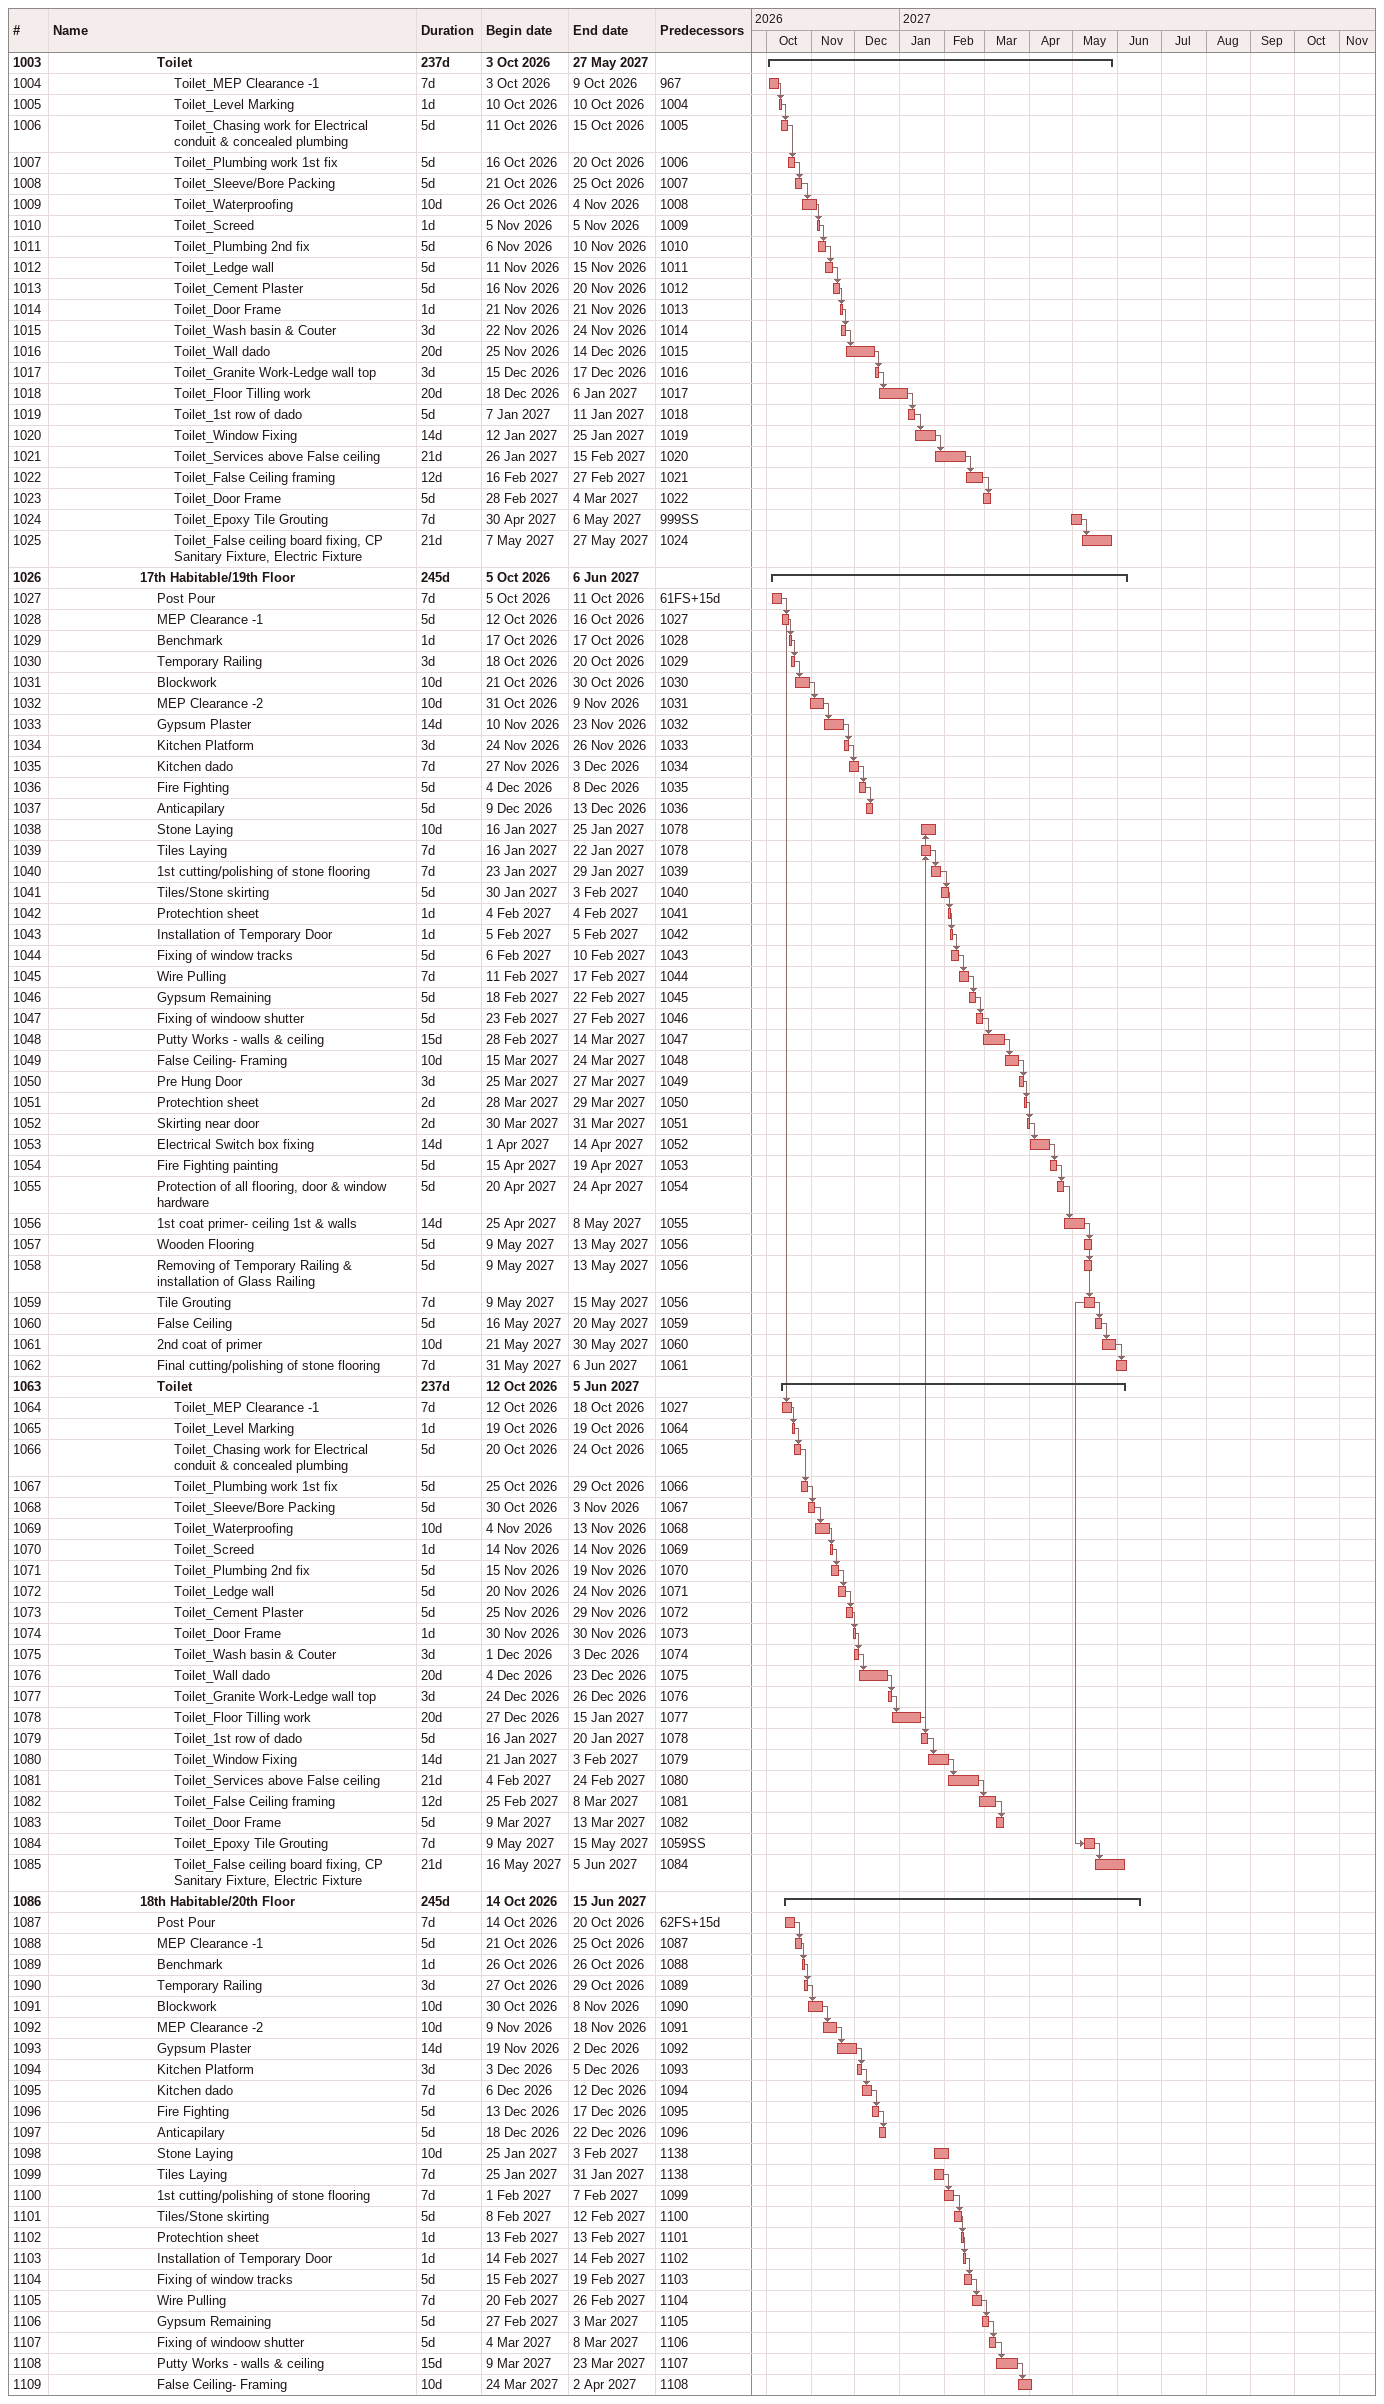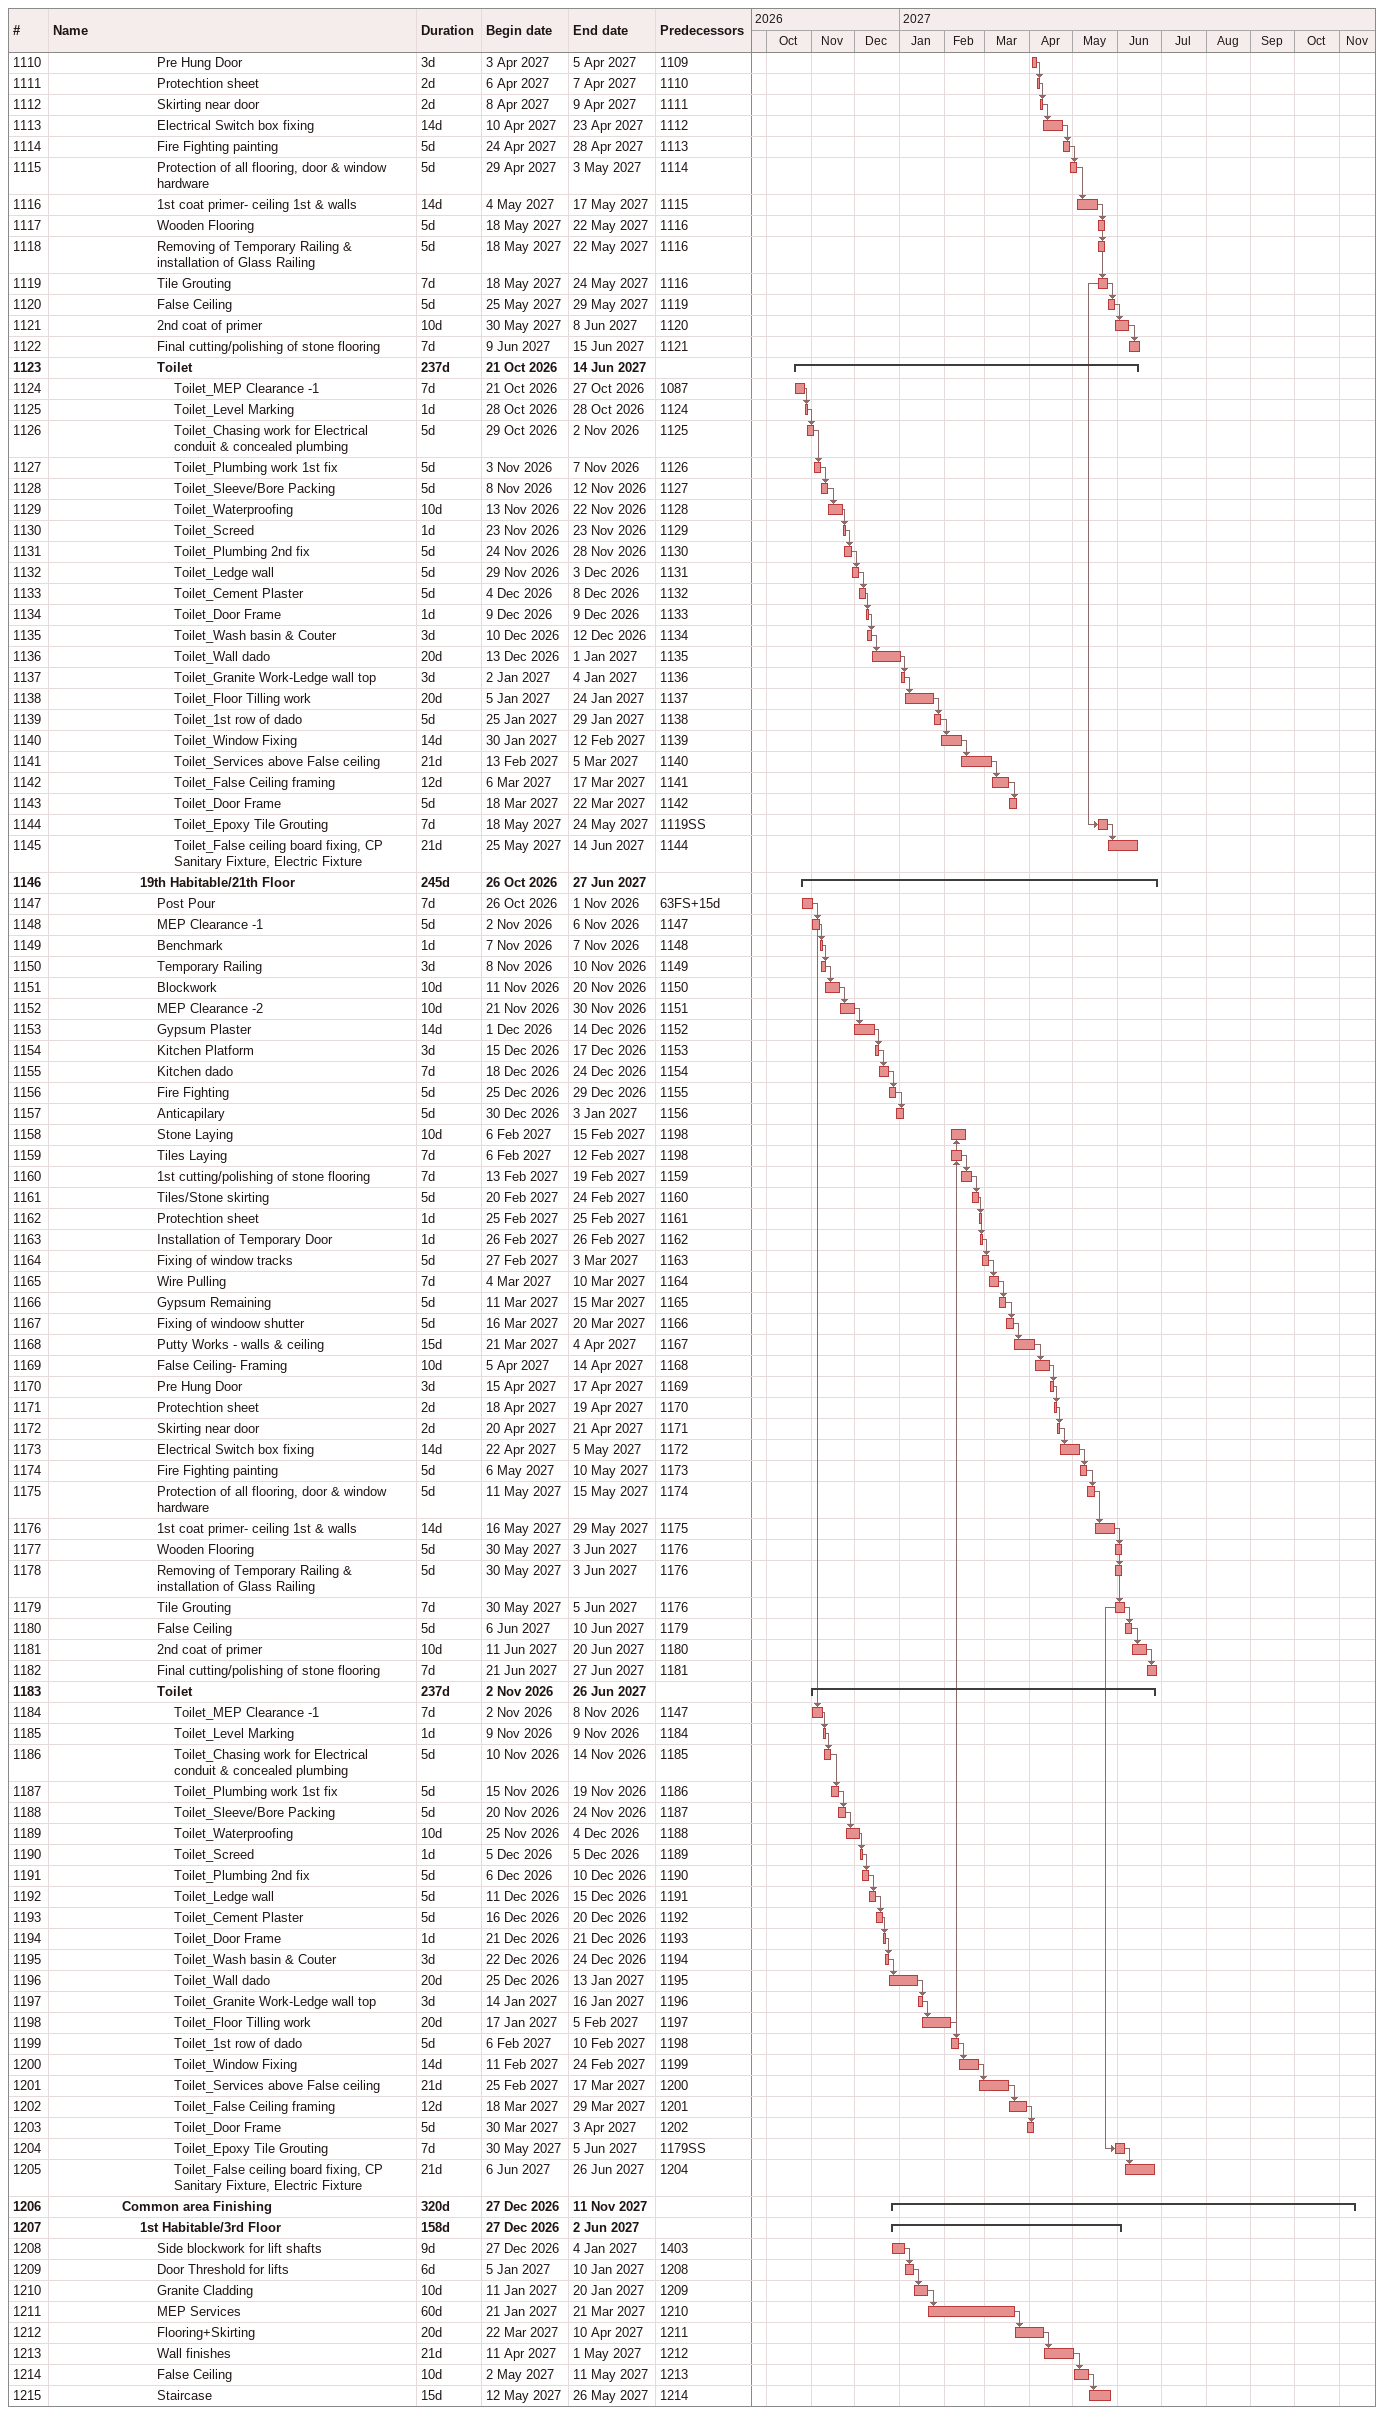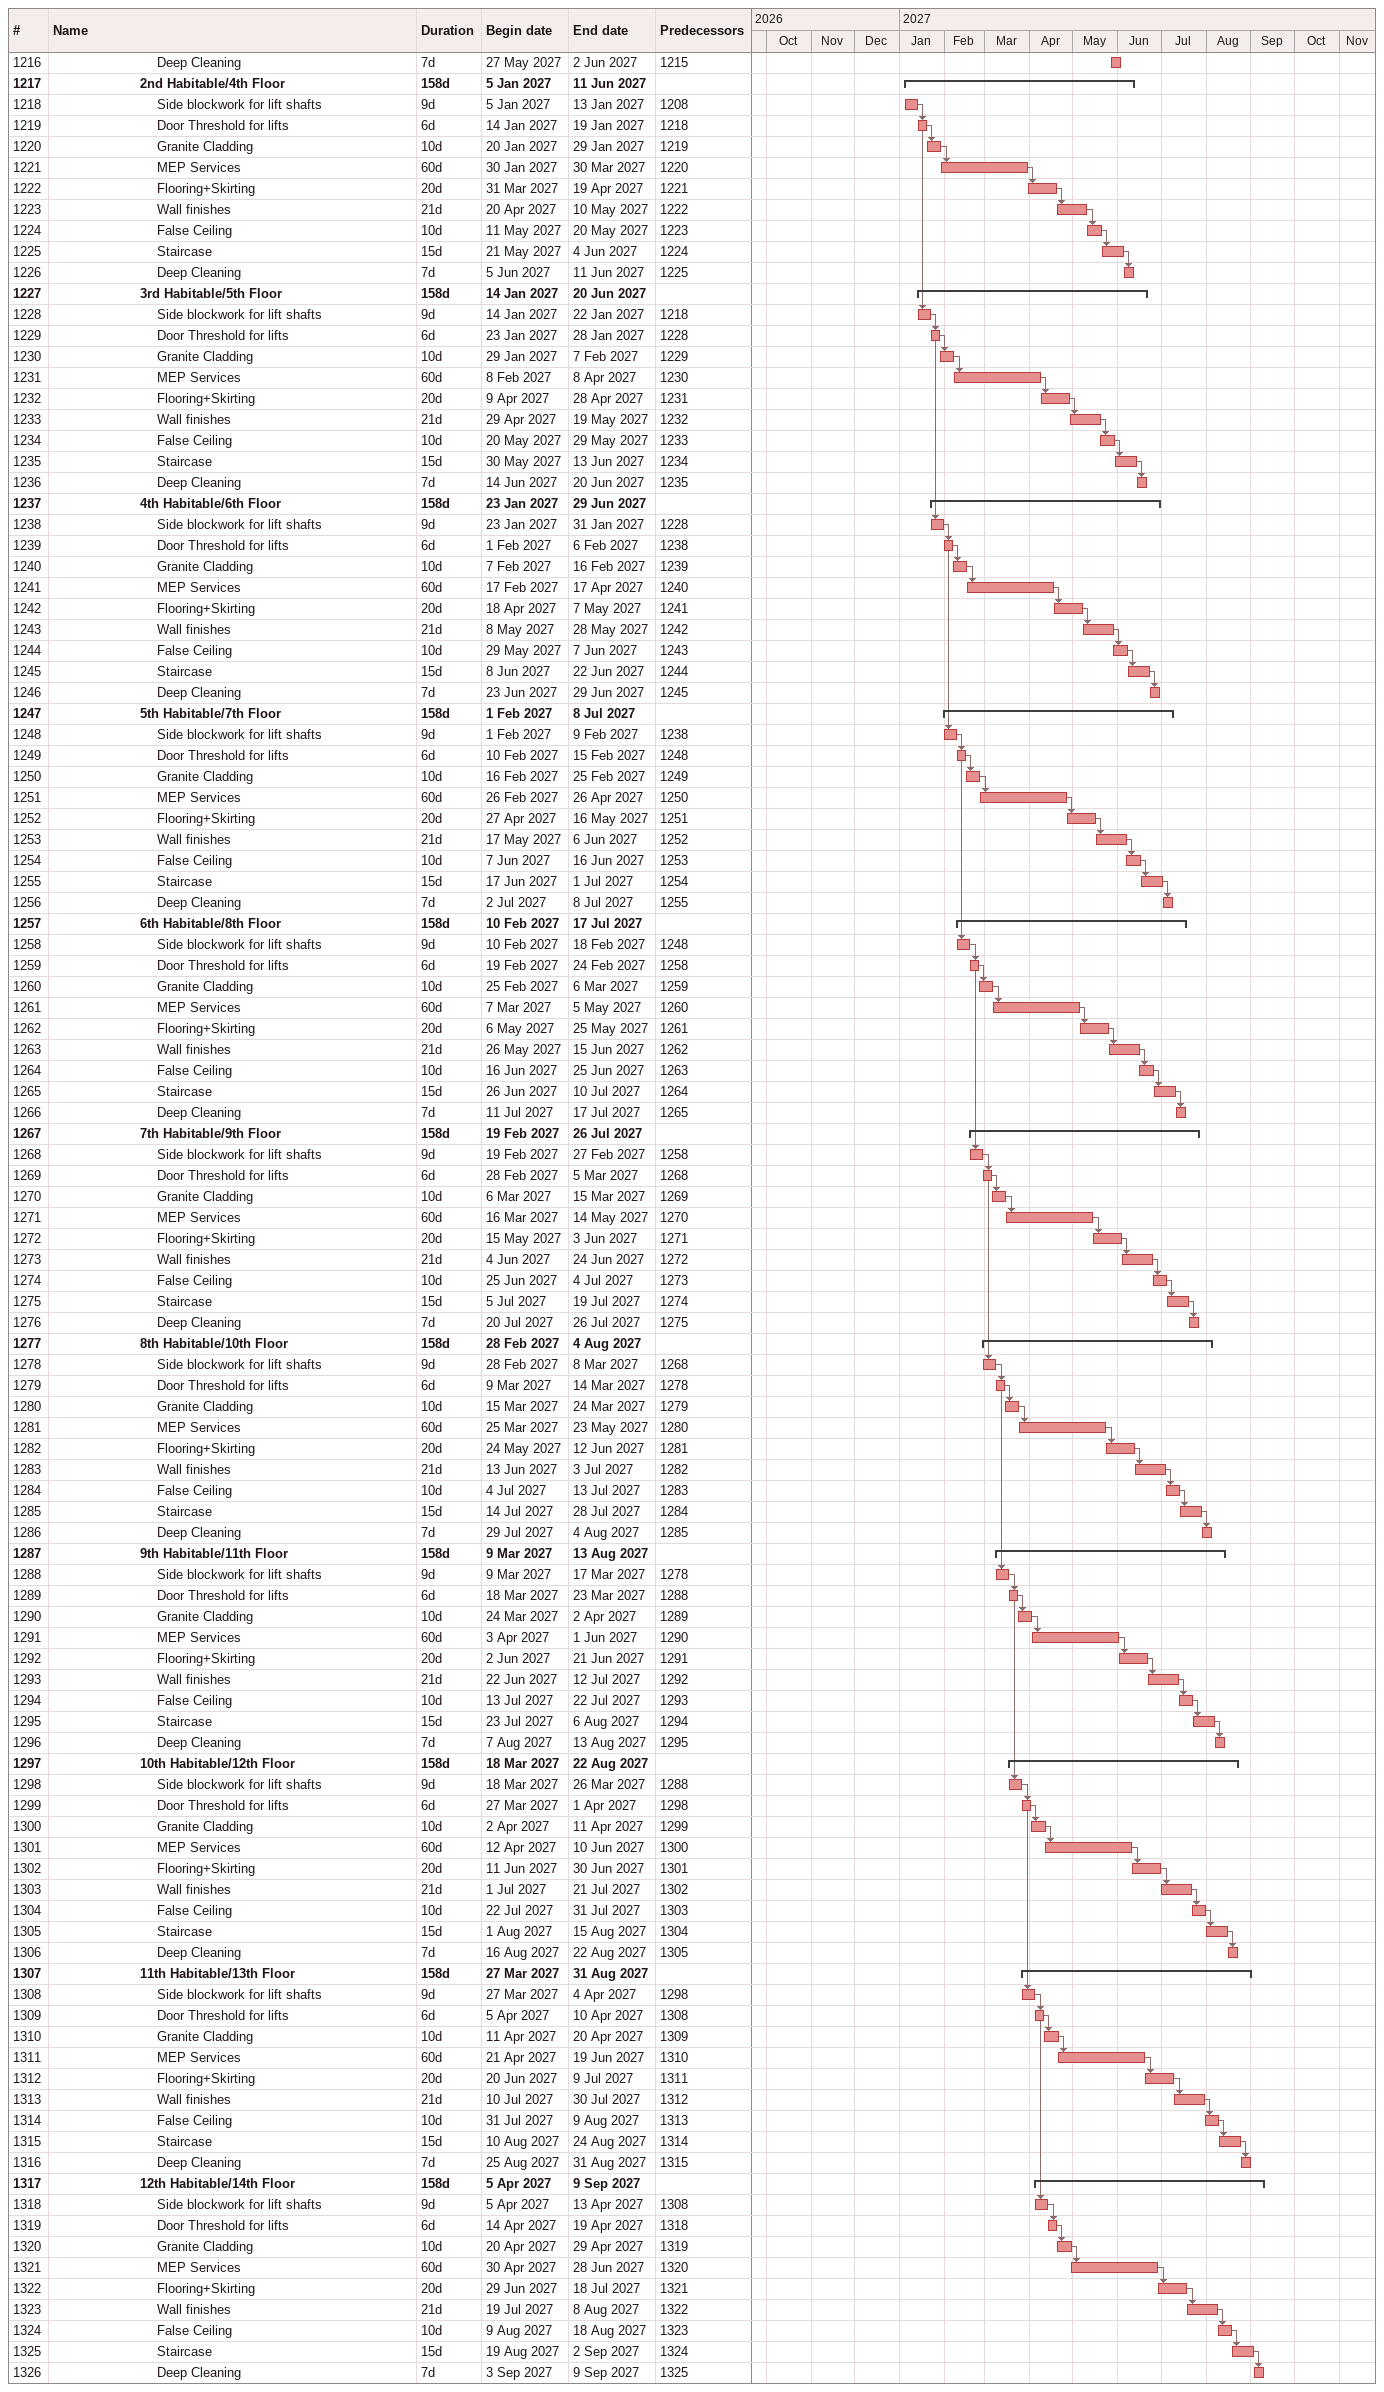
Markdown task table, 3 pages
| ID | Level | Task | Duration | Start | Finish | Predecessors |
|---|---|---|---|---|---|---|
| 1003 | 7 | **Toilet** | 237d | 2026-10-03 | 2027-05-27 |  |
| 1004 | 8 | Toilet_MEP Clearance -1 | 7d | 2026-10-03 | 2026-10-09 | 967 |
| 1005 | 8 | Toilet_Level Marking | 1d | 2026-10-10 | 2026-10-10 | 1004 |
| 1006 | 8 | Toilet_Chasing work for Electrical conduit & concealed plumbing | 5d | 2026-10-11 | 2026-10-15 | 1005 |
| 1007 | 8 | Toilet_Plumbing work 1st fix | 5d | 2026-10-16 | 2026-10-20 | 1006 |
| 1008 | 8 | Toilet_Sleeve/Bore Packing | 5d | 2026-10-21 | 2026-10-25 | 1007 |
| 1009 | 8 | Toilet_Waterproofing | 10d | 2026-10-26 | 2026-11-04 | 1008 |
| 1010 | 8 | Toilet_Screed | 1d | 2026-11-05 | 2026-11-05 | 1009 |
| 1011 | 8 | Toilet_Plumbing 2nd fix | 5d | 2026-11-06 | 2026-11-10 | 1010 |
| 1012 | 8 | Toilet_Ledge wall | 5d | 2026-11-11 | 2026-11-15 | 1011 |
| 1013 | 8 | Toilet_Cement Plaster | 5d | 2026-11-16 | 2026-11-20 | 1012 |
| 1014 | 8 | Toilet_Door Frame | 1d | 2026-11-21 | 2026-11-21 | 1013 |
| 1015 | 8 | Toilet_Wash basin & Couter | 3d | 2026-11-22 | 2026-11-24 | 1014 |
| 1016 | 8 | Toilet_Wall dado | 20d | 2026-11-25 | 2026-12-14 | 1015 |
| 1017 | 8 | Toilet_Granite Work-Ledge wall top | 3d | 2026-12-15 | 2026-12-17 | 1016 |
| 1018 | 8 | Toilet_Floor Tilling work | 20d | 2026-12-18 | 2027-01-06 | 1017 |
| 1019 | 8 | Toilet_1st row of dado | 5d | 2027-01-07 | 2027-01-11 | 1018 |
| 1020 | 8 | Toilet_Window Fixing | 14d | 2027-01-12 | 2027-01-25 | 1019 |
| 1021 | 8 | Toilet_Services above False ceiling | 21d | 2027-01-26 | 2027-02-15 | 1020 |
| 1022 | 8 | Toilet_False Ceiling framing | 12d | 2027-02-16 | 2027-02-27 | 1021 |
| 1023 | 8 | Toilet_Door Frame | 5d | 2027-02-28 | 2027-03-04 | 1022 |
| 1024 | 8 | Toilet_Epoxy Tile Grouting | 7d | 2027-04-30 | 2027-05-06 | 999SS |
| 1025 | 8 | Toilet_False ceiling board fixing, CP Sanitary Fixture, Electric Fixture | 21d | 2027-05-07 | 2027-05-27 | 1024 |
| 1026 | 6 | **17th Habitable/19th Floor** | 245d | 2026-10-05 | 2027-06-06 |  |
| 1027 | 7 | Post Pour | 7d | 2026-10-05 | 2026-10-11 | 61FS+15d |
| 1028 | 7 | MEP Clearance -1 | 5d | 2026-10-12 | 2026-10-16 | 1027 |
| 1029 | 7 | Benchmark | 1d | 2026-10-17 | 2026-10-17 | 1028 |
| 1030 | 7 | Temporary Railing | 3d | 2026-10-18 | 2026-10-20 | 1029 |
| 1031 | 7 | Blockwork | 10d | 2026-10-21 | 2026-10-30 | 1030 |
| 1032 | 7 | MEP Clearance -2 | 10d | 2026-10-31 | 2026-11-09 | 1031 |
| 1033 | 7 | Gypsum Plaster | 14d | 2026-11-10 | 2026-11-23 | 1032 |
| 1034 | 7 | Kitchen Platform | 3d | 2026-11-24 | 2026-11-26 | 1033 |
| 1035 | 7 | Kitchen dado | 7d | 2026-11-27 | 2026-12-03 | 1034 |
| 1036 | 7 | Fire Fighting | 5d | 2026-12-04 | 2026-12-08 | 1035 |
| 1037 | 7 | Anticapilary | 5d | 2026-12-09 | 2026-12-13 | 1036 |
| 1038 | 7 | Stone Laying | 10d | 2027-01-16 | 2027-01-25 | 1078 |
| 1039 | 7 | Tiles Laying | 7d | 2027-01-16 | 2027-01-22 | 1078 |
| 1040 | 7 | 1st cutting/polishing of stone flooring | 7d | 2027-01-23 | 2027-01-29 | 1039 |
| 1041 | 7 | Tiles/Stone skirting | 5d | 2027-01-30 | 2027-02-03 | 1040 |
| 1042 | 7 | Protechtion sheet | 1d | 2027-02-04 | 2027-02-04 | 1041 |
| 1043 | 7 | Installation of Temporary Door | 1d | 2027-02-05 | 2027-02-05 | 1042 |
| 1044 | 7 | Fixing of window tracks | 5d | 2027-02-06 | 2027-02-10 | 1043 |
| 1045 | 7 | Wire Pulling | 7d | 2027-02-11 | 2027-02-17 | 1044 |
| 1046 | 7 | Gypsum Remaining | 5d | 2027-02-18 | 2027-02-22 | 1045 |
| 1047 | 7 | Fixing of windoow shutter | 5d | 2027-02-23 | 2027-02-27 | 1046 |
| 1048 | 7 | Putty Works - walls & ceiling | 15d | 2027-02-28 | 2027-03-14 | 1047 |
| 1049 | 7 | False Ceiling- Framing | 10d | 2027-03-15 | 2027-03-24 | 1048 |
| 1050 | 7 | Pre Hung Door | 3d | 2027-03-25 | 2027-03-27 | 1049 |
| 1051 | 7 | Protechtion sheet | 2d | 2027-03-28 | 2027-03-29 | 1050 |
| 1052 | 7 | Skirting near door | 2d | 2027-03-30 | 2027-03-31 | 1051 |
| 1053 | 7 | Electrical Switch box fixing | 14d | 2027-04-01 | 2027-04-14 | 1052 |
| 1054 | 7 | Fire Fighting painting | 5d | 2027-04-15 | 2027-04-19 | 1053 |
| 1055 | 7 | Protection of all flooring, door & window hardware | 5d | 2027-04-20 | 2027-04-24 | 1054 |
| 1056 | 7 | 1st coat primer- ceiling 1st & walls | 14d | 2027-04-25 | 2027-05-08 | 1055 |
| 1057 | 7 | Wooden Flooring | 5d | 2027-05-09 | 2027-05-13 | 1056 |
| 1058 | 7 | Removing of Temporary Railing & installation of Glass Railing | 5d | 2027-05-09 | 2027-05-13 | 1056 |
| 1059 | 7 | Tile Grouting | 7d | 2027-05-09 | 2027-05-15 | 1056 |
| 1060 | 7 | False Ceiling | 5d | 2027-05-16 | 2027-05-20 | 1059 |
| 1061 | 7 | 2nd coat of primer | 10d | 2027-05-21 | 2027-05-30 | 1060 |
| 1062 | 7 | Final cutting/polishing of stone flooring | 7d | 2027-05-31 | 2027-06-06 | 1061 |
| 1063 | 7 | **Toilet** | 237d | 2026-10-12 | 2027-06-05 |  |
| 1064 | 8 | Toilet_MEP Clearance -1 | 7d | 2026-10-12 | 2026-10-18 | 1027 |
| 1065 | 8 | Toilet_Level Marking | 1d | 2026-10-19 | 2026-10-19 | 1064 |
| 1066 | 8 | Toilet_Chasing work for Electrical conduit & concealed plumbing | 5d | 2026-10-20 | 2026-10-24 | 1065 |
| 1067 | 8 | Toilet_Plumbing work 1st fix | 5d | 2026-10-25 | 2026-10-29 | 1066 |
| 1068 | 8 | Toilet_Sleeve/Bore Packing | 5d | 2026-10-30 | 2026-11-03 | 1067 |
| 1069 | 8 | Toilet_Waterproofing | 10d | 2026-11-04 | 2026-11-13 | 1068 |
| 1070 | 8 | Toilet_Screed | 1d | 2026-11-14 | 2026-11-14 | 1069 |
| 1071 | 8 | Toilet_Plumbing 2nd fix | 5d | 2026-11-15 | 2026-11-19 | 1070 |
| 1072 | 8 | Toilet_Ledge wall | 5d | 2026-11-20 | 2026-11-24 | 1071 |
| 1073 | 8 | Toilet_Cement Plaster | 5d | 2026-11-25 | 2026-11-29 | 1072 |
| 1074 | 8 | Toilet_Door Frame | 1d | 2026-11-30 | 2026-11-30 | 1073 |
| 1075 | 8 | Toilet_Wash basin & Couter | 3d | 2026-12-01 | 2026-12-03 | 1074 |
| 1076 | 8 | Toilet_Wall dado | 20d | 2026-12-04 | 2026-12-23 | 1075 |
| 1077 | 8 | Toilet_Granite Work-Ledge wall top | 3d | 2026-12-24 | 2026-12-26 | 1076 |
| 1078 | 8 | Toilet_Floor Tilling work | 20d | 2026-12-27 | 2027-01-15 | 1077 |
| 1079 | 8 | Toilet_1st row of dado | 5d | 2027-01-16 | 2027-01-20 | 1078 |
| 1080 | 8 | Toilet_Window Fixing | 14d | 2027-01-21 | 2027-02-03 | 1079 |
| 1081 | 8 | Toilet_Services above False ceiling | 21d | 2027-02-04 | 2027-02-24 | 1080 |
| 1082 | 8 | Toilet_False Ceiling framing | 12d | 2027-02-25 | 2027-03-08 | 1081 |
| 1083 | 8 | Toilet_Door Frame | 5d | 2027-03-09 | 2027-03-13 | 1082 |
| 1084 | 8 | Toilet_Epoxy Tile Grouting | 7d | 2027-05-09 | 2027-05-15 | 1059SS |
| 1085 | 8 | Toilet_False ceiling board fixing, CP Sanitary Fixture, Electric Fixture | 21d | 2027-05-16 | 2027-06-05 | 1084 |
| 1086 | 6 | **18th Habitable/20th Floor** | 245d | 2026-10-14 | 2027-06-15 |  |
| 1087 | 7 | Post Pour | 7d | 2026-10-14 | 2026-10-20 | 62FS+15d |
| 1088 | 7 | MEP Clearance -1 | 5d | 2026-10-21 | 2026-10-25 | 1087 |
| 1089 | 7 | Benchmark | 1d | 2026-10-26 | 2026-10-26 | 1088 |
| 1090 | 7 | Temporary Railing | 3d | 2026-10-27 | 2026-10-29 | 1089 |
| 1091 | 7 | Blockwork | 10d | 2026-10-30 | 2026-11-08 | 1090 |
| 1092 | 7 | MEP Clearance -2 | 10d | 2026-11-09 | 2026-11-18 | 1091 |
| 1093 | 7 | Gypsum Plaster | 14d | 2026-11-19 | 2026-12-02 | 1092 |
| 1094 | 7 | Kitchen Platform | 3d | 2026-12-03 | 2026-12-05 | 1093 |
| 1095 | 7 | Kitchen dado | 7d | 2026-12-06 | 2026-12-12 | 1094 |
| 1096 | 7 | Fire Fighting | 5d | 2026-12-13 | 2026-12-17 | 1095 |
| 1097 | 7 | Anticapilary | 5d | 2026-12-18 | 2026-12-22 | 1096 |
| 1098 | 7 | Stone Laying | 10d | 2027-01-25 | 2027-02-03 | 1138 |
| 1099 | 7 | Tiles Laying | 7d | 2027-01-25 | 2027-01-31 | 1138 |
| 1100 | 7 | 1st cutting/polishing of stone flooring | 7d | 2027-02-01 | 2027-02-07 | 1099 |
| 1101 | 7 | Tiles/Stone skirting | 5d | 2027-02-08 | 2027-02-12 | 1100 |
| 1102 | 7 | Protechtion sheet | 1d | 2027-02-13 | 2027-02-13 | 1101 |
| 1103 | 7 | Installation of Temporary Door | 1d | 2027-02-14 | 2027-02-14 | 1102 |
| 1104 | 7 | Fixing of window tracks | 5d | 2027-02-15 | 2027-02-19 | 1103 |
| 1105 | 7 | Wire Pulling | 7d | 2027-02-20 | 2027-02-26 | 1104 |
| 1106 | 7 | Gypsum Remaining | 5d | 2027-02-27 | 2027-03-03 | 1105 |
| 1107 | 7 | Fixing of windoow shutter | 5d | 2027-03-04 | 2027-03-08 | 1106 |
| 1108 | 7 | Putty Works - walls & ceiling | 15d | 2027-03-09 | 2027-03-23 | 1107 |
| 1109 | 7 | False Ceiling- Framing | 10d | 2027-03-24 | 2027-04-02 | 1108 |
| 1110 | 7 | Pre Hung Door | 3d | 2027-04-03 | 2027-04-05 | 1109 |
| 1111 | 7 | Protechtion sheet | 2d | 2027-04-06 | 2027-04-07 | 1110 |
| 1112 | 7 | Skirting near door | 2d | 2027-04-08 | 2027-04-09 | 1111 |
| 1113 | 7 | Electrical Switch box fixing | 14d | 2027-04-10 | 2027-04-23 | 1112 |
| 1114 | 7 | Fire Fighting painting | 5d | 2027-04-24 | 2027-04-28 | 1113 |
| 1115 | 7 | Protection of all flooring, door & window hardware | 5d | 2027-04-29 | 2027-05-03 | 1114 |
| 1116 | 7 | 1st coat primer- ceiling 1st & walls | 14d | 2027-05-04 | 2027-05-17 | 1115 |
| 1117 | 7 | Wooden Flooring | 5d | 2027-05-18 | 2027-05-22 | 1116 |
| 1118 | 7 | Removing of Temporary Railing & installation of Glass Railing | 5d | 2027-05-18 | 2027-05-22 | 1116 |
| 1119 | 7 | Tile Grouting | 7d | 2027-05-18 | 2027-05-24 | 1116 |
| 1120 | 7 | False Ceiling | 5d | 2027-05-25 | 2027-05-29 | 1119 |
| 1121 | 7 | 2nd coat of primer | 10d | 2027-05-30 | 2027-06-08 | 1120 |
| 1122 | 7 | Final cutting/polishing of stone flooring | 7d | 2027-06-09 | 2027-06-15 | 1121 |
| 1123 | 7 | **Toilet** | 237d | 2026-10-21 | 2027-06-14 |  |
| 1124 | 8 | Toilet_MEP Clearance -1 | 7d | 2026-10-21 | 2026-10-27 | 1087 |
| 1125 | 8 | Toilet_Level Marking | 1d | 2026-10-28 | 2026-10-28 | 1124 |
| 1126 | 8 | Toilet_Chasing work for Electrical conduit & concealed plumbing | 5d | 2026-10-29 | 2026-11-02 | 1125 |
| 1127 | 8 | Toilet_Plumbing work 1st fix | 5d | 2026-11-03 | 2026-11-07 | 1126 |
| 1128 | 8 | Toilet_Sleeve/Bore Packing | 5d | 2026-11-08 | 2026-11-12 | 1127 |
| 1129 | 8 | Toilet_Waterproofing | 10d | 2026-11-13 | 2026-11-22 | 1128 |
| 1130 | 8 | Toilet_Screed | 1d | 2026-11-23 | 2026-11-23 | 1129 |
| 1131 | 8 | Toilet_Plumbing 2nd fix | 5d | 2026-11-24 | 2026-11-28 | 1130 |
| 1132 | 8 | Toilet_Ledge wall | 5d | 2026-11-29 | 2026-12-03 | 1131 |
| 1133 | 8 | Toilet_Cement Plaster | 5d | 2026-12-04 | 2026-12-08 | 1132 |
| 1134 | 8 | Toilet_Door Frame | 1d | 2026-12-09 | 2026-12-09 | 1133 |
| 1135 | 8 | Toilet_Wash basin & Couter | 3d | 2026-12-10 | 2026-12-12 | 1134 |
| 1136 | 8 | Toilet_Wall dado | 20d | 2026-12-13 | 2027-01-01 | 1135 |
| 1137 | 8 | Toilet_Granite Work-Ledge wall top | 3d | 2027-01-02 | 2027-01-04 | 1136 |
| 1138 | 8 | Toilet_Floor Tilling work | 20d | 2027-01-05 | 2027-01-24 | 1137 |
| 1139 | 8 | Toilet_1st row of dado | 5d | 2027-01-25 | 2027-01-29 | 1138 |
| 1140 | 8 | Toilet_Window Fixing | 14d | 2027-01-30 | 2027-02-12 | 1139 |
| 1141 | 8 | Toilet_Services above False ceiling | 21d | 2027-02-13 | 2027-03-05 | 1140 |
| 1142 | 8 | Toilet_False Ceiling framing | 12d | 2027-03-06 | 2027-03-17 | 1141 |
| 1143 | 8 | Toilet_Door Frame | 5d | 2027-03-18 | 2027-03-22 | 1142 |
| 1144 | 8 | Toilet_Epoxy Tile Grouting | 7d | 2027-05-18 | 2027-05-24 | 1119SS |
| 1145 | 8 | Toilet_False ceiling board fixing, CP Sanitary Fixture, Electric Fixture | 21d | 2027-05-25 | 2027-06-14 | 1144 |
| 1146 | 6 | **19th Habitable/21th Floor** | 245d | 2026-10-26 | 2027-06-27 |  |
| 1147 | 7 | Post Pour | 7d | 2026-10-26 | 2026-11-01 | 63FS+15d |
| 1148 | 7 | MEP Clearance -1 | 5d | 2026-11-02 | 2026-11-06 | 1147 |
| 1149 | 7 | Benchmark | 1d | 2026-11-07 | 2026-11-07 | 1148 |
| 1150 | 7 | Temporary Railing | 3d | 2026-11-08 | 2026-11-10 | 1149 |
| 1151 | 7 | Blockwork | 10d | 2026-11-11 | 2026-11-20 | 1150 |
| 1152 | 7 | MEP Clearance -2 | 10d | 2026-11-21 | 2026-11-30 | 1151 |
| 1153 | 7 | Gypsum Plaster | 14d | 2026-12-01 | 2026-12-14 | 1152 |
| 1154 | 7 | Kitchen Platform | 3d | 2026-12-15 | 2026-12-17 | 1153 |
| 1155 | 7 | Kitchen dado | 7d | 2026-12-18 | 2026-12-24 | 1154 |
| 1156 | 7 | Fire Fighting | 5d | 2026-12-25 | 2026-12-29 | 1155 |
| 1157 | 7 | Anticapilary | 5d | 2026-12-30 | 2027-01-03 | 1156 |
| 1158 | 7 | Stone Laying | 10d | 2027-02-06 | 2027-02-15 | 1198 |
| 1159 | 7 | Tiles Laying | 7d | 2027-02-06 | 2027-02-12 | 1198 |
| 1160 | 7 | 1st cutting/polishing of stone flooring | 7d | 2027-02-13 | 2027-02-19 | 1159 |
| 1161 | 7 | Tiles/Stone skirting | 5d | 2027-02-20 | 2027-02-24 | 1160 |
| 1162 | 7 | Protechtion sheet | 1d | 2027-02-25 | 2027-02-25 | 1161 |
| 1163 | 7 | Installation of Temporary Door | 1d | 2027-02-26 | 2027-02-26 | 1162 |
| 1164 | 7 | Fixing of window tracks | 5d | 2027-02-27 | 2027-03-03 | 1163 |
| 1165 | 7 | Wire Pulling | 7d | 2027-03-04 | 2027-03-10 | 1164 |
| 1166 | 7 | Gypsum Remaining | 5d | 2027-03-11 | 2027-03-15 | 1165 |
| 1167 | 7 | Fixing of windoow shutter | 5d | 2027-03-16 | 2027-03-20 | 1166 |
| 1168 | 7 | Putty Works - walls & ceiling | 15d | 2027-03-21 | 2027-04-04 | 1167 |
| 1169 | 7 | False Ceiling- Framing | 10d | 2027-04-05 | 2027-04-14 | 1168 |
| 1170 | 7 | Pre Hung Door | 3d | 2027-04-15 | 2027-04-17 | 1169 |
| 1171 | 7 | Protechtion sheet | 2d | 2027-04-18 | 2027-04-19 | 1170 |
| 1172 | 7 | Skirting near door | 2d | 2027-04-20 | 2027-04-21 | 1171 |
| 1173 | 7 | Electrical Switch box fixing | 14d | 2027-04-22 | 2027-05-05 | 1172 |
| 1174 | 7 | Fire Fighting painting | 5d | 2027-05-06 | 2027-05-10 | 1173 |
| 1175 | 7 | Protection of all flooring, door & window hardware | 5d | 2027-05-11 | 2027-05-15 | 1174 |
| 1176 | 7 | 1st coat primer- ceiling 1st & walls | 14d | 2027-05-16 | 2027-05-29 | 1175 |
| 1177 | 7 | Wooden Flooring | 5d | 2027-05-30 | 2027-06-03 | 1176 |
| 1178 | 7 | Removing of Temporary Railing & installation of Glass Railing | 5d | 2027-05-30 | 2027-06-03 | 1176 |
| 1179 | 7 | Tile Grouting | 7d | 2027-05-30 | 2027-06-05 | 1176 |
| 1180 | 7 | False Ceiling | 5d | 2027-06-06 | 2027-06-10 | 1179 |
| 1181 | 7 | 2nd coat of primer | 10d | 2027-06-11 | 2027-06-20 | 1180 |
| 1182 | 7 | Final cutting/polishing of stone flooring | 7d | 2027-06-21 | 2027-06-27 | 1181 |
| 1183 | 7 | **Toilet** | 237d | 2026-11-02 | 2027-06-26 |  |
| 1184 | 8 | Toilet_MEP Clearance -1 | 7d | 2026-11-02 | 2026-11-08 | 1147 |
| 1185 | 8 | Toilet_Level Marking | 1d | 2026-11-09 | 2026-11-09 | 1184 |
| 1186 | 8 | Toilet_Chasing work for Electrical conduit & concealed plumbing | 5d | 2026-11-10 | 2026-11-14 | 1185 |
| 1187 | 8 | Toilet_Plumbing work 1st fix | 5d | 2026-11-15 | 2026-11-19 | 1186 |
| 1188 | 8 | Toilet_Sleeve/Bore Packing | 5d | 2026-11-20 | 2026-11-24 | 1187 |
| 1189 | 8 | Toilet_Waterproofing | 10d | 2026-11-25 | 2026-12-04 | 1188 |
| 1190 | 8 | Toilet_Screed | 1d | 2026-12-05 | 2026-12-05 | 1189 |
| 1191 | 8 | Toilet_Plumbing 2nd fix | 5d | 2026-12-06 | 2026-12-10 | 1190 |
| 1192 | 8 | Toilet_Ledge wall | 5d | 2026-12-11 | 2026-12-15 | 1191 |
| 1193 | 8 | Toilet_Cement Plaster | 5d | 2026-12-16 | 2026-12-20 | 1192 |
| 1194 | 8 | Toilet_Door Frame | 1d | 2026-12-21 | 2026-12-21 | 1193 |
| 1195 | 8 | Toilet_Wash basin & Couter | 3d | 2026-12-22 | 2026-12-24 | 1194 |
| 1196 | 8 | Toilet_Wall dado | 20d | 2026-12-25 | 2027-01-13 | 1195 |
| 1197 | 8 | Toilet_Granite Work-Ledge wall top | 3d | 2027-01-14 | 2027-01-16 | 1196 |
| 1198 | 8 | Toilet_Floor Tilling work | 20d | 2027-01-17 | 2027-02-05 | 1197 |
| 1199 | 8 | Toilet_1st row of dado | 5d | 2027-02-06 | 2027-02-10 | 1198 |
| 1200 | 8 | Toilet_Window Fixing | 14d | 2027-02-11 | 2027-02-24 | 1199 |
| 1201 | 8 | Toilet_Services above False ceiling | 21d | 2027-02-25 | 2027-03-17 | 1200 |
| 1202 | 8 | Toilet_False Ceiling framing | 12d | 2027-03-18 | 2027-03-29 | 1201 |
| 1203 | 8 | Toilet_Door Frame | 5d | 2027-03-30 | 2027-04-03 | 1202 |
| 1204 | 8 | Toilet_Epoxy Tile Grouting | 7d | 2027-05-30 | 2027-06-05 | 1179SS |
| 1205 | 8 | Toilet_False ceiling board fixing, CP Sanitary Fixture, Electric Fixture | 21d | 2027-06-06 | 2027-06-26 | 1204 |
| 1206 | 5 | **Common area Finishing** | 320d | 2026-12-27 | 2027-11-11 |  |
| 1207 | 6 | **1st Habitable/3rd Floor** | 158d | 2026-12-27 | 2027-06-02 |  |
| 1208 | 7 | Side blockwork for lift shafts | 9d | 2026-12-27 | 2027-01-04 | 1403 |
| 1209 | 7 | Door Threshold for lifts | 6d | 2027-01-05 | 2027-01-10 | 1208 |
| 1210 | 7 | Granite Cladding | 10d | 2027-01-11 | 2027-01-20 | 1209 |
| 1211 | 7 | MEP Services | 60d | 2027-01-21 | 2027-03-21 | 1210 |
| 1212 | 7 | Flooring+Skirting | 20d | 2027-03-22 | 2027-04-10 | 1211 |
| 1213 | 7 | Wall finishes | 21d | 2027-04-11 | 2027-05-01 | 1212 |
| 1214 | 7 | False Ceiling | 10d | 2027-05-02 | 2027-05-11 | 1213 |
| 1215 | 7 | Staircase | 15d | 2027-05-12 | 2027-05-26 | 1214 |
| 1216 | 7 | Deep Cleaning | 7d | 2027-05-27 | 2027-06-02 | 1215 |
| 1217 | 6 | **2nd Habitable/4th Floor** | 158d | 2027-01-05 | 2027-06-11 |  |
| 1218 | 7 | Side blockwork for lift shafts | 9d | 2027-01-05 | 2027-01-13 | 1208 |
| 1219 | 7 | Door Threshold for lifts | 6d | 2027-01-14 | 2027-01-19 | 1218 |
| 1220 | 7 | Granite Cladding | 10d | 2027-01-20 | 2027-01-29 | 1219 |
| 1221 | 7 | MEP Services | 60d | 2027-01-30 | 2027-03-30 | 1220 |
| 1222 | 7 | Flooring+Skirting | 20d | 2027-03-31 | 2027-04-19 | 1221 |
| 1223 | 7 | Wall finishes | 21d | 2027-04-20 | 2027-05-10 | 1222 |
| 1224 | 7 | False Ceiling | 10d | 2027-05-11 | 2027-05-20 | 1223 |
| 1225 | 7 | Staircase | 15d | 2027-05-21 | 2027-06-04 | 1224 |
| 1226 | 7 | Deep Cleaning | 7d | 2027-06-05 | 2027-06-11 | 1225 |
| 1227 | 6 | **3rd Habitable/5th Floor** | 158d | 2027-01-14 | 2027-06-20 |  |
| 1228 | 7 | Side blockwork for lift shafts | 9d | 2027-01-14 | 2027-01-22 | 1218 |
| 1229 | 7 | Door Threshold for lifts | 6d | 2027-01-23 | 2027-01-28 | 1228 |
| 1230 | 7 | Granite Cladding | 10d | 2027-01-29 | 2027-02-07 | 1229 |
| 1231 | 7 | MEP Services | 60d | 2027-02-08 | 2027-04-08 | 1230 |
| 1232 | 7 | Flooring+Skirting | 20d | 2027-04-09 | 2027-04-28 | 1231 |
| 1233 | 7 | Wall finishes | 21d | 2027-04-29 | 2027-05-19 | 1232 |
| 1234 | 7 | False Ceiling | 10d | 2027-05-20 | 2027-05-29 | 1233 |
| 1235 | 7 | Staircase | 15d | 2027-05-30 | 2027-06-13 | 1234 |
| 1236 | 7 | Deep Cleaning | 7d | 2027-06-14 | 2027-06-20 | 1235 |
| 1237 | 6 | **4th Habitable/6th Floor** | 158d | 2027-01-23 | 2027-06-29 |  |
| 1238 | 7 | Side blockwork for lift shafts | 9d | 2027-01-23 | 2027-01-31 | 1228 |
| 1239 | 7 | Door Threshold for lifts | 6d | 2027-02-01 | 2027-02-06 | 1238 |
| 1240 | 7 | Granite Cladding | 10d | 2027-02-07 | 2027-02-16 | 1239 |
| 1241 | 7 | MEP Services | 60d | 2027-02-17 | 2027-04-17 | 1240 |
| 1242 | 7 | Flooring+Skirting | 20d | 2027-04-18 | 2027-05-07 | 1241 |
| 1243 | 7 | Wall finishes | 21d | 2027-05-08 | 2027-05-28 | 1242 |
| 1244 | 7 | False Ceiling | 10d | 2027-05-29 | 2027-06-07 | 1243 |
| 1245 | 7 | Staircase | 15d | 2027-06-08 | 2027-06-22 | 1244 |
| 1246 | 7 | Deep Cleaning | 7d | 2027-06-23 | 2027-06-29 | 1245 |
| 1247 | 6 | **5th Habitable/7th Floor** | 158d | 2027-02-01 | 2027-07-08 |  |
| 1248 | 7 | Side blockwork for lift shafts | 9d | 2027-02-01 | 2027-02-09 | 1238 |
| 1249 | 7 | Door Threshold for lifts | 6d | 2027-02-10 | 2027-02-15 | 1248 |
| 1250 | 7 | Granite Cladding | 10d | 2027-02-16 | 2027-02-25 | 1249 |
| 1251 | 7 | MEP Services | 60d | 2027-02-26 | 2027-04-26 | 1250 |
| 1252 | 7 | Flooring+Skirting | 20d | 2027-04-27 | 2027-05-16 | 1251 |
| 1253 | 7 | Wall finishes | 21d | 2027-05-17 | 2027-06-06 | 1252 |
| 1254 | 7 | False Ceiling | 10d | 2027-06-07 | 2027-06-16 | 1253 |
| 1255 | 7 | Staircase | 15d | 2027-06-17 | 2027-07-01 | 1254 |
| 1256 | 7 | Deep Cleaning | 7d | 2027-07-02 | 2027-07-08 | 1255 |
| 1257 | 6 | **6th Habitable/8th Floor** | 158d | 2027-02-10 | 2027-07-17 |  |
| 1258 | 7 | Side blockwork for lift shafts | 9d | 2027-02-10 | 2027-02-18 | 1248 |
| 1259 | 7 | Door Threshold for lifts | 6d | 2027-02-19 | 2027-02-24 | 1258 |
| 1260 | 7 | Granite Cladding | 10d | 2027-02-25 | 2027-03-06 | 1259 |
| 1261 | 7 | MEP Services | 60d | 2027-03-07 | 2027-05-05 | 1260 |
| 1262 | 7 | Flooring+Skirting | 20d | 2027-05-06 | 2027-05-25 | 1261 |
| 1263 | 7 | Wall finishes | 21d | 2027-05-26 | 2027-06-15 | 1262 |
| 1264 | 7 | False Ceiling | 10d | 2027-06-16 | 2027-06-25 | 1263 |
| 1265 | 7 | Staircase | 15d | 2027-06-26 | 2027-07-10 | 1264 |
| 1266 | 7 | Deep Cleaning | 7d | 2027-07-11 | 2027-07-17 | 1265 |
| 1267 | 6 | **7th Habitable/9th Floor** | 158d | 2027-02-19 | 2027-07-26 |  |
| 1268 | 7 | Side blockwork for lift shafts | 9d | 2027-02-19 | 2027-02-27 | 1258 |
| 1269 | 7 | Door Threshold for lifts | 6d | 2027-02-28 | 2027-03-05 | 1268 |
| 1270 | 7 | Granite Cladding | 10d | 2027-03-06 | 2027-03-15 | 1269 |
| 1271 | 7 | MEP Services | 60d | 2027-03-16 | 2027-05-14 | 1270 |
| 1272 | 7 | Flooring+Skirting | 20d | 2027-05-15 | 2027-06-03 | 1271 |
| 1273 | 7 | Wall finishes | 21d | 2027-06-04 | 2027-06-24 | 1272 |
| 1274 | 7 | False Ceiling | 10d | 2027-06-25 | 2027-07-04 | 1273 |
| 1275 | 7 | Staircase | 15d | 2027-07-05 | 2027-07-19 | 1274 |
| 1276 | 7 | Deep Cleaning | 7d | 2027-07-20 | 2027-07-26 | 1275 |
| 1277 | 6 | **8th Habitable/10th Floor** | 158d | 2027-02-28 | 2027-08-04 |  |
| 1278 | 7 | Side blockwork for lift shafts | 9d | 2027-02-28 | 2027-03-08 | 1268 |
| 1279 | 7 | Door Threshold for lifts | 6d | 2027-03-09 | 2027-03-14 | 1278 |
| 1280 | 7 | Granite Cladding | 10d | 2027-03-15 | 2027-03-24 | 1279 |
| 1281 | 7 | MEP Services | 60d | 2027-03-25 | 2027-05-23 | 1280 |
| 1282 | 7 | Flooring+Skirting | 20d | 2027-05-24 | 2027-06-12 | 1281 |
| 1283 | 7 | Wall finishes | 21d | 2027-06-13 | 2027-07-03 | 1282 |
| 1284 | 7 | False Ceiling | 10d | 2027-07-04 | 2027-07-13 | 1283 |
| 1285 | 7 | Staircase | 15d | 2027-07-14 | 2027-07-28 | 1284 |
| 1286 | 7 | Deep Cleaning | 7d | 2027-07-29 | 2027-08-04 | 1285 |
| 1287 | 6 | **9th Habitable/11th Floor** | 158d | 2027-03-09 | 2027-08-13 |  |
| 1288 | 7 | Side blockwork for lift shafts | 9d | 2027-03-09 | 2027-03-17 | 1278 |
| 1289 | 7 | Door Threshold for lifts | 6d | 2027-03-18 | 2027-03-23 | 1288 |
| 1290 | 7 | Granite Cladding | 10d | 2027-03-24 | 2027-04-02 | 1289 |
| 1291 | 7 | MEP Services | 60d | 2027-04-03 | 2027-06-01 | 1290 |
| 1292 | 7 | Flooring+Skirting | 20d | 2027-06-02 | 2027-06-21 | 1291 |
| 1293 | 7 | Wall finishes | 21d | 2027-06-22 | 2027-07-12 | 1292 |
| 1294 | 7 | False Ceiling | 10d | 2027-07-13 | 2027-07-22 | 1293 |
| 1295 | 7 | Staircase | 15d | 2027-07-23 | 2027-08-06 | 1294 |
| 1296 | 7 | Deep Cleaning | 7d | 2027-08-07 | 2027-08-13 | 1295 |
| 1297 | 6 | **10th Habitable/12th Floor** | 158d | 2027-03-18 | 2027-08-22 |  |
| 1298 | 7 | Side blockwork for lift shafts | 9d | 2027-03-18 | 2027-03-26 | 1288 |
| 1299 | 7 | Door Threshold for lifts | 6d | 2027-03-27 | 2027-04-01 | 1298 |
| 1300 | 7 | Granite Cladding | 10d | 2027-04-02 | 2027-04-11 | 1299 |
| 1301 | 7 | MEP Services | 60d | 2027-04-12 | 2027-06-10 | 1300 |
| 1302 | 7 | Flooring+Skirting | 20d | 2027-06-11 | 2027-06-30 | 1301 |
| 1303 | 7 | Wall finishes | 21d | 2027-07-01 | 2027-07-21 | 1302 |
| 1304 | 7 | False Ceiling | 10d | 2027-07-22 | 2027-07-31 | 1303 |
| 1305 | 7 | Staircase | 15d | 2027-08-01 | 2027-08-15 | 1304 |
| 1306 | 7 | Deep Cleaning | 7d | 2027-08-16 | 2027-08-22 | 1305 |
| 1307 | 6 | **11th Habitable/13th Floor** | 158d | 2027-03-27 | 2027-08-31 |  |
| 1308 | 7 | Side blockwork for lift shafts | 9d | 2027-03-27 | 2027-04-04 | 1298 |
| 1309 | 7 | Door Threshold for lifts | 6d | 2027-04-05 | 2027-04-10 | 1308 |
| 1310 | 7 | Granite Cladding | 10d | 2027-04-11 | 2027-04-20 | 1309 |
| 1311 | 7 | MEP Services | 60d | 2027-04-21 | 2027-06-19 | 1310 |
| 1312 | 7 | Flooring+Skirting | 20d | 2027-06-20 | 2027-07-09 | 1311 |
| 1313 | 7 | Wall finishes | 21d | 2027-07-10 | 2027-07-30 | 1312 |
| 1314 | 7 | False Ceiling | 10d | 2027-07-31 | 2027-08-09 | 1313 |
| 1315 | 7 | Staircase | 15d | 2027-08-10 | 2027-08-24 | 1314 |
| 1316 | 7 | Deep Cleaning | 7d | 2027-08-25 | 2027-08-31 | 1315 |
| 1317 | 6 | **12th Habitable/14th Floor** | 158d | 2027-04-05 | 2027-09-09 |  |
| 1318 | 7 | Side blockwork for lift shafts | 9d | 2027-04-05 | 2027-04-13 | 1308 |
| 1319 | 7 | Door Threshold for lifts | 6d | 2027-04-14 | 2027-04-19 | 1318 |
| 1320 | 7 | Granite Cladding | 10d | 2027-04-20 | 2027-04-29 | 1319 |
| 1321 | 7 | MEP Services | 60d | 2027-04-30 | 2027-06-28 | 1320 |
| 1322 | 7 | Flooring+Skirting | 20d | 2027-06-29 | 2027-07-18 | 1321 |
| 1323 | 7 | Wall finishes | 21d | 2027-07-19 | 2027-08-08 | 1322 |
| 1324 | 7 | False Ceiling | 10d | 2027-08-09 | 2027-08-18 | 1323 |
| 1325 | 7 | Staircase | 15d | 2027-08-19 | 2027-09-02 | 1324 |
| 1326 | 7 | Deep Cleaning | 7d | 2027-09-03 | 2027-09-09 | 1325 |
